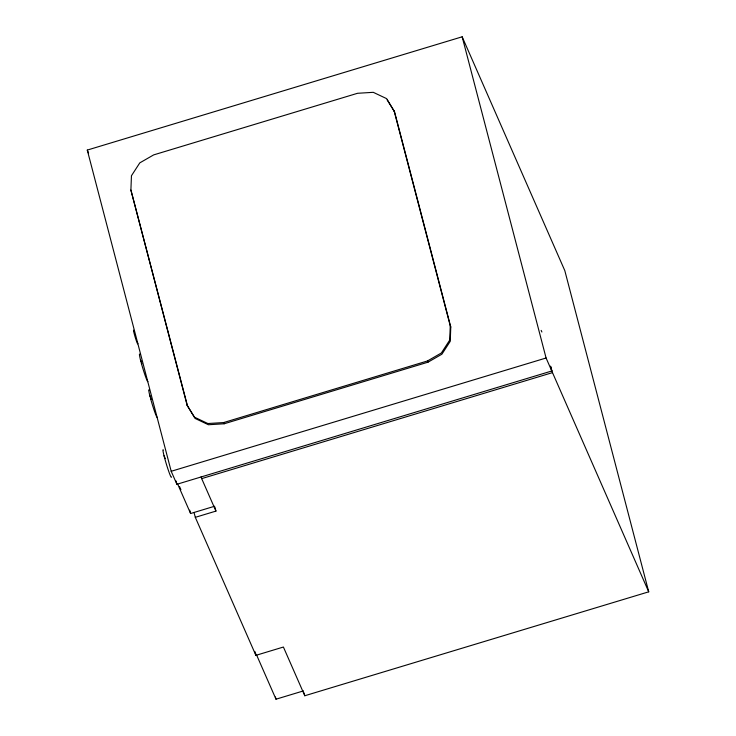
<?xml version="1.0" encoding="UTF-8"?>
<svg xmlns="http://www.w3.org/2000/svg" width="736" height="736" viewBox="0 0 736 736"><rect width="100%" height="100%" fill="white"/><g stroke="black" fill="none" stroke-linecap="round" stroke-linejoin="round"><path stroke-width="1.1" d="M130.898 190.044L131.45 175.748L139.785 162.877L153.677 154.891L357.54 93.288L373.272 92.322L386.621 98.633L394.542 111.752L450.782 327.032L450.239 341.329L441.904 354.191L428.012 362.176L224.14 423.78L208.417 424.746L195.068 418.434L187.137 405.315L130.898 190.044L187.671 406.539M394.008 110.538L450.248 325.809L449.705 340.106L441.37 352.976L427.469 360.962L223.606 422.565L207.874 423.531L194.534 417.22L187.137 405.315M648.72 591.827L552.497 372.618L550.51 366.123L551.788 370.99L176.898 484.279L171.194 471.288L87.28 150.08L462.162 36.8L564.806 270.618L648.72 591.827L304.787 695.75L283.406 647.036L255.889 655.353L195.307 517.334L194.028 512.468M171.194 471.288L546.084 358L551.788 370.99M201.176 476.68L201.682 478.621L552.497 372.618M177.716 484.178L190.596 513.507L214.673 506.23M195.307 517.334L215.942 511.097L214.921 507.205M256.248 654.203L276 699.2L303.517 690.883M139.969 354.559A14.407 0.975 73.2 0 0 140.438 359.748L141.882 363.731M149.776 395.48L151.22 399.473L149.776 395.48A14.407 0.975 73.2 0 1 149.307 390.292M387.154 99.857L394.542 111.752M541.172 330.39L541.889 332.01M450.248 325.809L450.782 327.032M427.469 360.962L428.012 362.176M223.606 422.565L224.14 423.78M87.28 150.08L88.596 153.079M201.682 478.621L215.942 511.097M179.529 486.542L180.909 489.679M164.027 455.74L165.287 458.611M140.438 359.748L141.524 362.728M462.162 36.8L546.084 358M304.023 692.834L304.787 695.75M275.42 696.974L276 699.2M254.877 651.461L255.889 655.353M189.722 510.168L190.596 513.507M176.024 480.939L176.898 484.279M171.47 477.066A14.407 0.975 73.2 0 1 166.152 463.386A14.407 0.975 73.2 0 1 163.355 450.009M137.715 343.114A7.204 0.488 73.2 0 1 136.445 341.053A7.204 0.488 73.2 0 1 133.786 332.01A7.204 0.488 73.2 0 1 134.366 331.706M147.908 381.634A14.407 0.975 73.2 0 1 141.257 362.903M157.246 417.367A14.407 0.975 73.2 0 1 150.595 398.645"/></g></svg>
